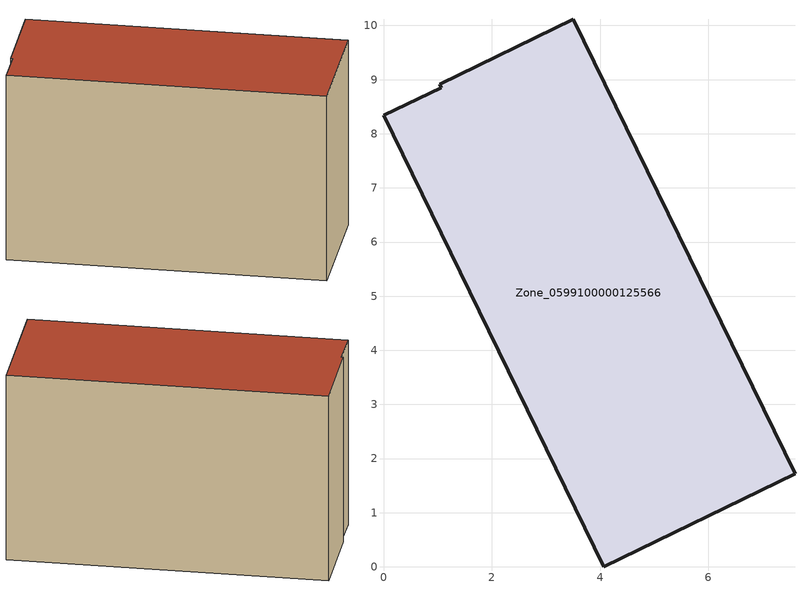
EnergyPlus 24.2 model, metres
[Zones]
Zone_0599100000125566
 floor ground (C_G): 0,8.34 1.07,8.85 1.04,8.91 3.51,10.12 7.6,1.72 4.07,0 z0
 wall outside (C_F): 1.07,8.85 0,8.34 4.07,0 7.6,1.72 3.51,10.12 1.04,8.91 1.07,8.85 z0:5.79
 roof outside (C_R): 3.51,10.12 1.04,8.91 1.07,8.85 0,8.34 4.07,0 7.6,1.72 z5.79
[BUILDING]
Pand.0599100000125566: North Axis=0; Terrain=City; Loads Convergence Tolerance Value=0.04; Temperature Convergence Tolerance Value=0.4; Solar Distribution=FullExterior; Maximum Number of Warmup Days=25; Minimum Number of Warmup Days=1
[Site:Location]
Rotterdam.The.Hague.AP_ZH_NLD Design_Conditions: Latitude=51.96; Longitude=4.45; Time Zone=1; Elevation=-4.5
[SITE:GROUNDTEMPERATURE:BUILDINGSURFACE]
18, 18, 18, 18, 18, 18, 18, 18, 18, 18, 18, 18
[MATERIAL] Thermal Absorptance=0.9; Solar Absorptance=0.7; Visible Absorptance=0.7
Name | Roughness | Thickness | Conductivity | Density | Specific Heat
G.TI.1946-1964 | MediumSmooth | 0.15 | 1 | 540 | 1210
F.TI.1946-1964 | Rough | 0.3 | 0.857143 | 1920 | 840
R.TI.1946-1964 | MediumRough | 0.2 | 0.277778 | 1500 | 1000
[CONSTRUCTION]
C_G: G.TI.1946-1964
C_F: F.TI.1946-1964
C_R: R.TI.1946-1964
[ZONE]
Zone_0599100000125566: Type=1; Multiplier=1; Ceiling Height=Autocalculate; Volume=Autocalculate; Floor Area=autocalculate; Part of Total Floor Area=Yes
[ZONEINFILTRATION:DESIGNFLOWRATE]
Infil_Zone_0599100000125566: Zone or ZoneList or Space or SpaceList=Zone_0599100000125566; Schedule=AlwaysOn; Design Flow Rate Calculation Method=Flow/Area; Flow Rate per Floor Area=0.003; Constant Term Coefficient=1; Temperature Term Coefficient=0; Velocity Term Coefficient=0; Velocity Squared Term Coefficient=0
[HVACTEMPLATE:ZONE:IDEALLOADSAIRSYSTEM]
Zone_0599100000125566: Maximum Heating Supply Air Temperature=50; Minimum Cooling Supply Air Temperature=13; Maximum Heating Supply Air Humidity Ratio=0.0156; Minimum Cooling Supply Air Humidity Ratio=0.0077; Heating Limit=NoLimit; Cooling Limit=NoLimit; Dehumidification Control Type=ConstantSensibleHeatRatio; Cooling Sensible Heat Ratio=0.7; Dehumidification Setpoint=60; Humidification Control Type=None; Humidification Setpoint=30; Outdoor Air Method=None; Outdoor Air Flow Rate per Person=0.00944; Outdoor Air Flow Rate per Zone Floor Area=0; Outdoor Air Flow Rate per Zone=0; Demand Controlled Ventilation Type=None; Outdoor Air Economizer Type=NoEconomizer; Heat Recovery Type=None; Sensible Heat Recovery Effectiveness=0.7; Latent Heat Recovery Effectiveness=0.65
[ZONECONTROL:THERMOSTAT]
ThermostatControl_Zone_0599100000125566: Zone or ZoneList=Zone_0599100000125566; Control Type Schedule=DualSetpointControlType; Control 1=Thermostat_Zone_0599100000125566; Temperature Difference Between Cutout And Setpoint=0
[THERMOSTATSETPOINT:DUALSETPOINT]
Thermostat_Zone_0599100000125566: Heating Setpoint Temperature Schedule=HeatingSetpoint_Zone_0599100000125566; Cooling Setpoint Temperature Schedule=CoolingSetpoint_Zone_0599100000125566
[SCHEDULE:COMPACT]
HeatingSetpoint_Zone_0599100000125566: Through: 12/31, For: AllDays, Until: 24:00, 21
CoolingSetpoint_Zone_0599100000125566: Through: 12/31, For: AllDays, Until: 24:00, 24
DualSetpointControlType: Through: 12/31, For: AllDays, Until: 24:00, 4
AlwaysOn: Through: 12/31, For: AllDays, Until: 24:00, 1
